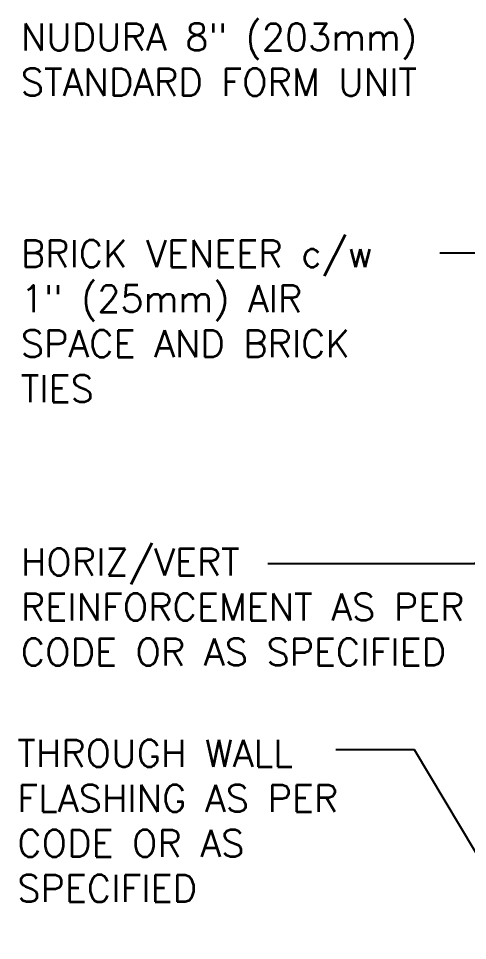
# Model space of a CAD drawing. Header units: inches. Extents: x 244.6 to 302.3, y 124.6 to 208.3.
# Drawn here: x 244.55 to 257.01, y 181.24 to 206.82 of the extents above; entities that cross this region are included whole.
import ezdxf

# ---------------------------------------------------------------- set-up
doc = ezdxf.new("R2010")
doc.units = ezdxf.units.IN
doc.header["$LTSCALE"] = 0.5
doc.header["$MEASUREMENT"] = 0
doc.layers.add('TEXT', color=4, linetype='Continuous')
doc.styles.add('DIM', font='romans.shx', dxfattribs={"width": 0.7})
doc.styles.add('ROMANS', font='romans.shx', dxfattribs={"height": 0.75})
doc.dimstyles.new('ext_12', dxfattribs={"dimscale": 12, "dimtxt": 0.075, "dimasz": 0.09375, "dimexe": 0.09375, "dimexo": 0.0625, "dimgap": 0.0625, "dimtad": 1, "dimdec": 1, "dimzin": 2, "dimdsep": 46, "dimlunit": 4, "dimtxsty": 'DIM', "dimcen": 0.09, "dimdle": 0.09375, "dimclrt": 4, "dimadec": 0, "dimazin": 0, "dimtfac": 1, "dimtdec": 1, "dimtmove": 2, "dimatfit": 3, "dimfxl": 1, "dimfrac": 2, "dimtolj": 1, "dimtzin": 0, "dimarcsym": 0})

msp = doc.modelspace()

# ---------------------------------------------------------------- texts
at = {"layer": 'TEXT', "char_height": 0.75, "style": 'ROMANS'}
for s, insert, width, attachment_point in [('NUDURA 8" (203mm) STANDARD FORM UNIT', (244.616, 206.679), 12.63139, 1), ('BRICK VENEER c/w 1" (25mm) AIR SPACE AND BRICK TIES', (244.616, 198.422), 11.20243, 4), ('HORIZ/VERT REINFORCEMENT AS PER CODE OR AS SPECIFIED', (244.615, 190.491), 14.3068, 4), ('THROUGH WALL FLASHING AS PER CODE OR AS SPECIFIED', (244.518, 186.807), 11.44604, 1)]:
    msp.add_mtext(s, dxfattribs=dict(at, insert=insert, width=width, attachment_point=attachment_point))

# ---------------------------------------------------------------- leaders
at = {"layer": 'TEXT'}
for points, override in [([(259.619, 200.312), (257.171, 200.312), (256.244, 200.312)], {"dimtad": 0}), ([(272.323, 195.355), (257.159, 191.693), (251.468, 191.693)], {"dimgap": 0.0625, "dimtad": 0}), ([(259.061, 180.615), (255.542, 186.53), (253.36, 186.53)], {"dimgap": 0.0625, "dimtad": 0})]:
    msp.add_leader(points, dimstyle='ext_12', override=override, dxfattribs=at)
msp.add_leader([(270.564, 191.693), (251.468, 191.693)], dimstyle='ext_12', dxfattribs=at)

doc.saveas('drawing.dxf')
